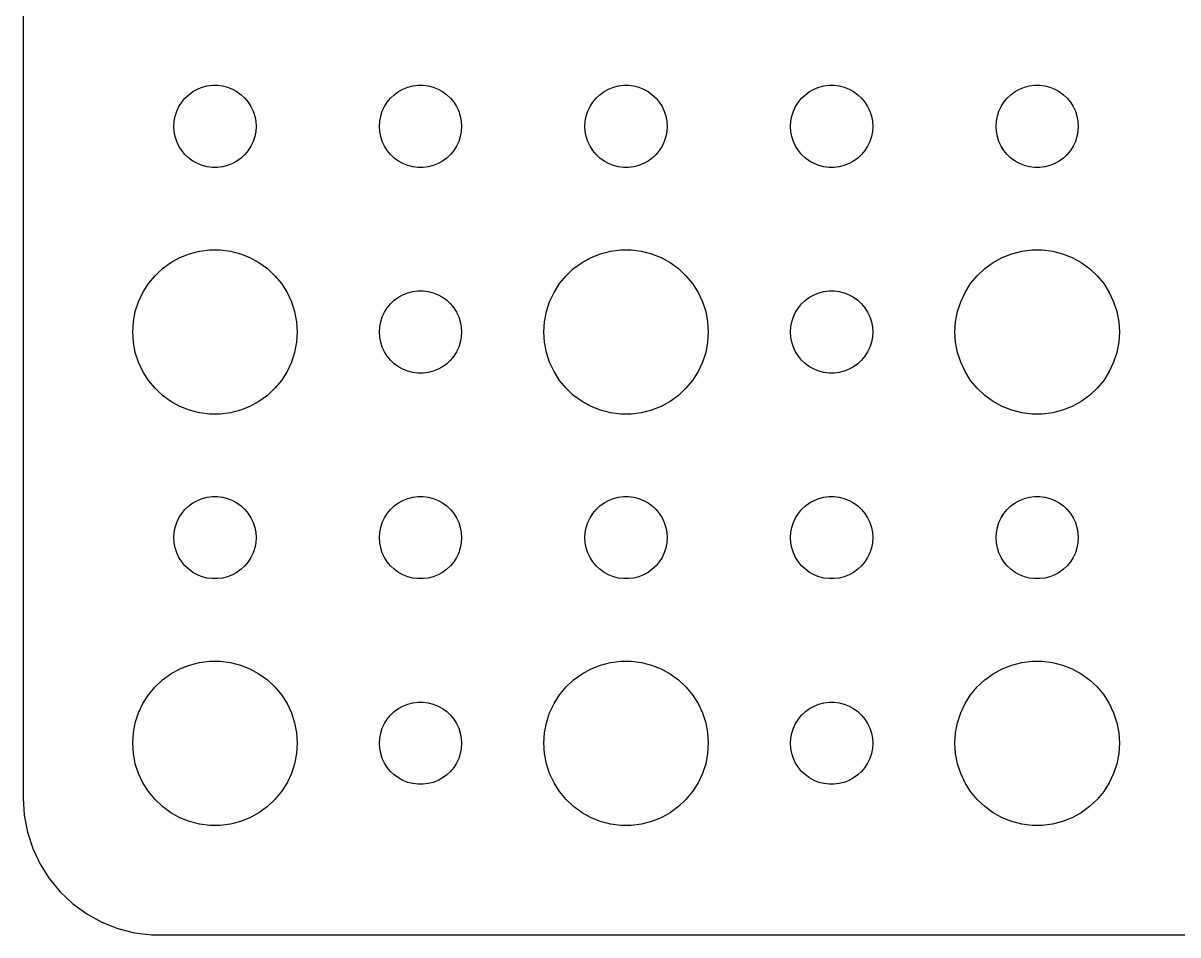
# Model space of a CAD drawing. Header units: metres. Extents: x -180 to 180, y -37 to 37.
# Drawn here: x -179.5 to -137.37, y -36.99 to -3.73 of the extents above; entities that cross this region are included whole.
import ezdxf

# ---------------------------------------------------------------- set-up
doc = ezdxf.new("R2010")
doc.units = ezdxf.units.M

msp = doc.modelspace()

# ---------------------------------------------------------------- linework, layer by layer
for p, q in [((-179.5, 32), (-179.5, -32)), ((-173.456, -6.34422), (-173.304, -6.23351)), ((-173.304, -6.23351), (-173.139, -6.14275)), ((-173.139, -6.14275), (-172.964, -6.07341)), ((-172.964, -6.07341), (-172.781, -6.02657)), ((-172.781, -6.02657), (-172.594, -6.00294)), ((-172.594, -6.00294), (-172.406, -6.00294)), ((-172.406, -6.00294), (-172.219, -6.02657)), ((-172.219, -6.02657), (-172.036, -6.07341)), ((-172.036, -6.07341), (-171.861, -6.14275)), ((-171.861, -6.14275), (-171.696, -6.23351)), ((-171.696, -6.23351), (-171.544, -6.34422)), ((-165.956, -6.34422), (-165.804, -6.23351)), ((-165.804, -6.23351), (-165.639, -6.14275)), ((-165.639, -6.14275), (-165.464, -6.07341)), ((-165.464, -6.07341), (-165.281, -6.02657)), ((-165.281, -6.02657), (-165.094, -6.00294)), ((-165.094, -6.00294), (-164.906, -6.00294)), ((-164.906, -6.00294), (-164.719, -6.02657)), ((-164.719, -6.02657), (-164.536, -6.07341)), ((-164.536, -6.07341), (-164.361, -6.14275)), ((-164.361, -6.14275), (-164.196, -6.23351)), ((-164.196, -6.23351), (-164.044, -6.34422)), ((-158.456, -6.34422), (-158.304, -6.23351)), ((-158.304, -6.23351), (-158.139, -6.14275)), ((-158.139, -6.14275), (-157.964, -6.07341)), ((-157.964, -6.07341), (-157.781, -6.02657)), ((-157.781, -6.02657), (-157.594, -6.00294)), ((-157.594, -6.00294), (-157.406, -6.00294)), ((-157.406, -6.00294), (-157.219, -6.02657)), ((-157.219, -6.02657), (-157.036, -6.07341)), ((-157.036, -6.07341), (-156.861, -6.14275)), ((-156.861, -6.14275), (-156.696, -6.23351)), ((-156.696, -6.23351), (-156.544, -6.34422)), ((-150.956, -6.34422), (-150.804, -6.23351)), ((-150.804, -6.23351), (-150.639, -6.14275)), ((-150.639, -6.14275), (-150.464, -6.07341)), ((-150.464, -6.07341), (-150.281, -6.02657)), ((-150.281, -6.02657), (-150.094, -6.00294)), ((-150.094, -6.00294), (-149.906, -6.00294)), ((-149.906, -6.00294), (-149.719, -6.02657)), ((-149.719, -6.02657), (-149.536, -6.07341)), ((-149.536, -6.07341), (-149.361, -6.14275)), ((-149.361, -6.14275), (-149.196, -6.23351)), ((-149.196, -6.23351), (-149.044, -6.34422)), ((-143.456, -6.34422), (-143.304, -6.23351)), ((-143.304, -6.23351), (-143.139, -6.14275)), ((-143.139, -6.14275), (-142.964, -6.07341)), ((-142.964, -6.07341), (-142.781, -6.02657)), ((-142.781, -6.02657), (-142.594, -6.00294)), ((-142.594, -6.00294), (-142.406, -6.00294)), ((-142.406, -6.00294), (-142.219, -6.02657)), ((-142.219, -6.02657), (-142.036, -6.07341)), ((-142.036, -6.07341), (-141.861, -6.14275)), ((-141.861, -6.14275), (-141.696, -6.23351)), ((-141.696, -6.23351), (-141.544, -6.34422)), ((-173.814, -6.77736), (-173.714, -6.61832)), ((-173.714, -6.61832), (-173.593, -6.47318)), ((-173.593, -6.47318), (-173.456, -6.34422)), ((-171.544, -6.34422), (-171.407, -6.47318)), ((-171.407, -6.47318), (-171.286, -6.61832)), ((-171.286, -6.61832), (-171.186, -6.77736)), ((-166.314, -6.77736), (-166.214, -6.61832)), ((-166.214, -6.61832), (-166.093, -6.47318)), ((-166.093, -6.47318), (-165.956, -6.34422)), ((-164.044, -6.34422), (-163.907, -6.47318)), ((-163.907, -6.47318), (-163.786, -6.61832)), ((-163.786, -6.61832), (-163.686, -6.77736)), ((-158.814, -6.77736), (-158.714, -6.61832)), ((-158.714, -6.61832), (-158.593, -6.47318)), ((-158.593, -6.47318), (-158.456, -6.34422)), ((-156.544, -6.34422), (-156.407, -6.47318)), ((-156.407, -6.47318), (-156.286, -6.61832)), ((-156.286, -6.61832), (-156.186, -6.77736)), ((-151.314, -6.77736), (-151.214, -6.61832)), ((-151.214, -6.61832), (-151.093, -6.47318)), ((-151.093, -6.47318), (-150.956, -6.34422)), ((-149.044, -6.34422), (-148.907, -6.47318)), ((-148.907, -6.47318), (-148.786, -6.61832)), ((-148.786, -6.61832), (-148.686, -6.77736)), ((-143.814, -6.77736), (-143.714, -6.61832)), ((-143.714, -6.61832), (-143.593, -6.47318)), ((-143.593, -6.47318), (-143.456, -6.34422)), ((-141.544, -6.34422), (-141.407, -6.47318)), ((-141.407, -6.47318), (-141.286, -6.61832)), ((-141.286, -6.61832), (-141.186, -6.77736)), ((-173.988, -7.312), (-173.953, -7.12695)), ((-173.953, -7.12695), (-173.895, -6.9478)), ((-173.895, -6.9478), (-173.814, -6.77736)), ((-171.186, -6.77736), (-171.105, -6.9478)), ((-171.105, -6.9478), (-171.047, -7.12695)), ((-171.047, -7.12695), (-171.012, -7.312)), ((-166.488, -7.312), (-166.453, -7.12695)), ((-166.453, -7.12695), (-166.395, -6.9478)), ((-166.395, -6.9478), (-166.314, -6.77736)), ((-163.686, -6.77736), (-163.605, -6.9478)), ((-163.605, -6.9478), (-163.547, -7.12695)), ((-163.547, -7.12695), (-163.512, -7.312)), ((-158.988, -7.312), (-158.953, -7.12695)), ((-158.953, -7.12695), (-158.895, -6.9478)), ((-158.895, -6.9478), (-158.814, -6.77736)), ((-156.186, -6.77736), (-156.105, -6.9478)), ((-156.105, -6.9478), (-156.047, -7.12695)), ((-156.047, -7.12695), (-156.012, -7.312)), ((-151.488, -7.312), (-151.453, -7.12695)), ((-151.453, -7.12695), (-151.395, -6.9478)), ((-151.395, -6.9478), (-151.314, -6.77736)), ((-148.686, -6.77736), (-148.605, -6.9478)), ((-148.605, -6.9478), (-148.547, -7.12695)), ((-148.547, -7.12695), (-148.512, -7.312)), ((-143.988, -7.312), (-143.953, -7.12695)), ((-143.953, -7.12695), (-143.895, -6.9478)), ((-143.895, -6.9478), (-143.814, -6.77736)), ((-141.186, -6.77736), (-141.105, -6.9478)), ((-141.105, -6.9478), (-141.047, -7.12695)), ((-141.047, -7.12695), (-141.012, -7.312)), ((-174, -7.5), (-173.988, -7.312)), ((-173.988, -7.68799), (-174, -7.5)), ((-171.012, -7.312), (-171, -7.5)), ((-171, -7.5), (-171.012, -7.68799)), ((-166.5, -7.5), (-166.488, -7.312)), ((-166.488, -7.68799), (-166.5, -7.5)), ((-163.512, -7.312), (-163.5, -7.5)), ((-163.5, -7.5), (-163.512, -7.68799)), ((-159, -7.5), (-158.988, -7.312)), ((-158.988, -7.68799), (-159, -7.5)), ((-156.012, -7.312), (-156, -7.5)), ((-156, -7.5), (-156.012, -7.68799)), ((-151.5, -7.5), (-151.488, -7.312)), ((-151.488, -7.68799), (-151.5, -7.5)), ((-148.512, -7.312), (-148.5, -7.5)), ((-148.5, -7.5), (-148.512, -7.68799)), ((-144, -7.5), (-143.988, -7.312)), ((-143.988, -7.68799), (-144, -7.5)), ((-141.012, -7.312), (-141, -7.5)), ((-141, -7.5), (-141.012, -7.68799)), ((-173.953, -7.87303), (-173.988, -7.68799)), ((-173.895, -8.05219), (-173.953, -7.87303)), ((-171.047, -7.87303), (-171.105, -8.05219)), ((-171.012, -7.68799), (-171.047, -7.87303)), ((-166.453, -7.87303), (-166.488, -7.68799)), ((-166.395, -8.05219), (-166.453, -7.87303)), ((-163.547, -7.87303), (-163.605, -8.05219)), ((-163.512, -7.68799), (-163.547, -7.87303)), ((-158.953, -7.87303), (-158.988, -7.68799)), ((-158.895, -8.05219), (-158.953, -7.87303)), ((-156.047, -7.87303), (-156.105, -8.05219)), ((-156.012, -7.68799), (-156.047, -7.87303)), ((-151.453, -7.87303), (-151.488, -7.68799)), ((-151.395, -8.05219), (-151.453, -7.87303)), ((-148.547, -7.87303), (-148.605, -8.05219)), ((-148.512, -7.68799), (-148.547, -7.87303)), ((-143.953, -7.87303), (-143.988, -7.68799)), ((-143.895, -8.05219), (-143.953, -7.87303)), ((-141.047, -7.87303), (-141.105, -8.05219)), ((-141.012, -7.68799), (-141.047, -7.87303)), ((-173.814, -8.22263), (-173.895, -8.05219)), ((-173.714, -8.38167), (-173.814, -8.22263)), ((-173.593, -8.52681), (-173.714, -8.38167)), ((-171.286, -8.38167), (-171.407, -8.52681)), ((-171.186, -8.22263), (-171.286, -8.38167)), ((-171.105, -8.05219), (-171.186, -8.22263)), ((-166.314, -8.22263), (-166.395, -8.05219)), ((-166.214, -8.38167), (-166.314, -8.22263)), ((-166.093, -8.52681), (-166.214, -8.38167)), ((-163.786, -8.38167), (-163.907, -8.52681)), ((-163.686, -8.22263), (-163.786, -8.38167)), ((-163.605, -8.05219), (-163.686, -8.22263)), ((-158.814, -8.22263), (-158.895, -8.05219)), ((-158.714, -8.38167), (-158.814, -8.22263)), ((-158.593, -8.52681), (-158.714, -8.38167)), ((-156.286, -8.38167), (-156.407, -8.52681)), ((-156.186, -8.22263), (-156.286, -8.38167)), ((-156.105, -8.05219), (-156.186, -8.22263)), ((-151.314, -8.22263), (-151.395, -8.05219)), ((-151.214, -8.38167), (-151.314, -8.22263)), ((-151.093, -8.52681), (-151.214, -8.38167)), ((-148.786, -8.38167), (-148.907, -8.52681)), ((-148.686, -8.22263), (-148.786, -8.38167)), ((-148.605, -8.05219), (-148.686, -8.22263)), ((-143.814, -8.22263), (-143.895, -8.05219)), ((-143.714, -8.38167), (-143.814, -8.22263)), ((-143.593, -8.52681), (-143.714, -8.38167)), ((-141.286, -8.38167), (-141.407, -8.52681)), ((-141.186, -8.22263), (-141.286, -8.38167)), ((-141.105, -8.05219), (-141.186, -8.22263)), ((-173.456, -8.65576), (-173.593, -8.52681)), ((-173.304, -8.76648), (-173.456, -8.65576)), ((-173.139, -8.85724), (-173.304, -8.76648)), ((-171.696, -8.76648), (-171.861, -8.85724)), ((-171.544, -8.65576), (-171.696, -8.76648)), ((-171.407, -8.52681), (-171.544, -8.65576)), ((-165.956, -8.65576), (-166.093, -8.52681)), ((-165.804, -8.76648), (-165.956, -8.65576)), ((-165.639, -8.85724), (-165.804, -8.76648)), ((-164.196, -8.76648), (-164.361, -8.85724)), ((-164.044, -8.65576), (-164.196, -8.76648)), ((-163.907, -8.52681), (-164.044, -8.65576)), ((-158.456, -8.65576), (-158.593, -8.52681)), ((-158.304, -8.76648), (-158.456, -8.65576)), ((-158.139, -8.85724), (-158.304, -8.76648)), ((-156.696, -8.76648), (-156.861, -8.85724)), ((-156.544, -8.65576), (-156.696, -8.76648)), ((-156.407, -8.52681), (-156.544, -8.65576)), ((-150.956, -8.65576), (-151.093, -8.52681)), ((-150.804, -8.76648), (-150.956, -8.65576)), ((-150.639, -8.85724), (-150.804, -8.76648)), ((-149.196, -8.76648), (-149.361, -8.85724)), ((-149.044, -8.65576), (-149.196, -8.76648)), ((-148.907, -8.52681), (-149.044, -8.65576)), ((-143.456, -8.65576), (-143.593, -8.52681)), ((-143.304, -8.76648), (-143.456, -8.65576)), ((-143.139, -8.85724), (-143.304, -8.76648)), ((-141.696, -8.76648), (-141.861, -8.85724)), ((-141.544, -8.65576), (-141.696, -8.76648)), ((-141.407, -8.52681), (-141.544, -8.65576)), ((-172.964, -8.92657), (-173.139, -8.85724)), ((-172.781, -8.97342), (-172.964, -8.92657)), ((-172.594, -8.99704), (-172.781, -8.97342)), ((-172.406, -8.99704), (-172.594, -8.99704)), ((-172.219, -8.97342), (-172.406, -8.99704)), ((-172.036, -8.92657), (-172.219, -8.97342)), ((-171.861, -8.85724), (-172.036, -8.92657)), ((-165.464, -8.92657), (-165.639, -8.85724)), ((-165.281, -8.97342), (-165.464, -8.92657)), ((-165.094, -8.99704), (-165.281, -8.97342)), ((-164.906, -8.99704), (-165.094, -8.99704)), ((-164.719, -8.97342), (-164.906, -8.99704)), ((-164.536, -8.92657), (-164.719, -8.97342)), ((-164.361, -8.85724), (-164.536, -8.92657)), ((-157.964, -8.92657), (-158.139, -8.85724)), ((-157.781, -8.97342), (-157.964, -8.92657)), ((-157.594, -8.99704), (-157.781, -8.97342)), ((-157.406, -8.99704), (-157.594, -8.99704)), ((-157.219, -8.97342), (-157.406, -8.99704)), ((-157.036, -8.92657), (-157.219, -8.97342)), ((-156.861, -8.85724), (-157.036, -8.92657)), ((-150.464, -8.92657), (-150.639, -8.85724)), ((-150.281, -8.97342), (-150.464, -8.92657)), ((-150.094, -8.99704), (-150.281, -8.97342)), ((-149.906, -8.99704), (-150.094, -8.99704)), ((-149.719, -8.97342), (-149.906, -8.99704)), ((-149.536, -8.92657), (-149.719, -8.97342)), ((-149.361, -8.85724), (-149.536, -8.92657)), ((-142.964, -8.92657), (-143.139, -8.85724)), ((-142.781, -8.97342), (-142.964, -8.92657)), ((-142.594, -8.99704), (-142.781, -8.97342)), ((-142.406, -8.99704), (-142.594, -8.99704)), ((-142.219, -8.97342), (-142.406, -8.99704)), ((-142.036, -8.92657), (-142.219, -8.97342)), ((-141.861, -8.85724), (-142.036, -8.92657)), ((-173.777, -12.2855), (-173.427, -12.1468)), ((-173.427, -12.1468), (-173.062, -12.0531)), ((-173.062, -12.0531), (-172.688, -12.0059)), ((-172.688, -12.0059), (-172.312, -12.0059)), ((-172.312, -12.0059), (-171.938, -12.0531)), ((-171.938, -12.0531), (-171.573, -12.1468)), ((-171.573, -12.1468), (-171.223, -12.2855)), ((-158.777, -12.2855), (-158.427, -12.1468)), ((-158.427, -12.1468), (-158.062, -12.0531)), ((-158.062, -12.0531), (-157.688, -12.0059)), ((-157.688, -12.0059), (-157.312, -12.0059)), ((-157.312, -12.0059), (-156.938, -12.0531)), ((-156.938, -12.0531), (-156.573, -12.1468)), ((-156.573, -12.1468), (-156.223, -12.2855)), ((-143.777, -12.2855), (-143.427, -12.1468)), ((-143.427, -12.1468), (-143.062, -12.0531)), ((-143.062, -12.0531), (-142.688, -12.0059)), ((-142.688, -12.0059), (-142.312, -12.0059)), ((-142.312, -12.0059), (-141.938, -12.0531)), ((-141.938, -12.0531), (-141.573, -12.1468)), ((-141.573, -12.1468), (-141.223, -12.2855)), ((-174.412, -12.6884), (-174.107, -12.467)), ((-174.107, -12.467), (-173.777, -12.2855)), ((-171.223, -12.2855), (-170.893, -12.467)), ((-170.893, -12.467), (-170.588, -12.6884)), ((-159.412, -12.6884), (-159.107, -12.467)), ((-159.107, -12.467), (-158.777, -12.2855)), ((-156.223, -12.2855), (-155.893, -12.467)), ((-155.893, -12.467), (-155.588, -12.6884)), ((-144.412, -12.6884), (-144.107, -12.467)), ((-144.107, -12.467), (-143.777, -12.2855)), ((-141.223, -12.2855), (-140.893, -12.467)), ((-140.893, -12.467), (-140.588, -12.6884)), ((-174.927, -13.2366), (-174.687, -12.9464)), ((-174.687, -12.9464), (-174.412, -12.6884)), ((-170.588, -12.6884), (-170.313, -12.9464)), ((-170.313, -12.9464), (-170.073, -13.2366)), ((-159.927, -13.2366), (-159.687, -12.9464)), ((-159.687, -12.9464), (-159.412, -12.6884)), ((-155.588, -12.6884), (-155.313, -12.9464)), ((-155.313, -12.9464), (-155.073, -13.2366)), ((-144.927, -13.2366), (-144.687, -12.9464)), ((-144.687, -12.9464), (-144.412, -12.6884)), ((-140.588, -12.6884), (-140.313, -12.9464)), ((-140.313, -12.9464), (-140.073, -13.2366)), ((-175.129, -13.5547), (-174.927, -13.2366)), ((-170.073, -13.2366), (-169.871, -13.5547)), ((-160.129, -13.5547), (-159.927, -13.2366)), ((-155.073, -13.2366), (-154.871, -13.5547)), ((-145.129, -13.5547), (-144.927, -13.2366)), ((-140.073, -13.2366), (-139.871, -13.5547)), ((-175.406, -14.2539), (-175.289, -13.8956)), ((-175.289, -13.8956), (-175.129, -13.5547)), ((-169.871, -13.5547), (-169.711, -13.8956)), ((-169.711, -13.8956), (-169.594, -14.2539)), ((-166.093, -13.9732), (-165.956, -13.8442)), ((-165.956, -13.8442), (-165.804, -13.7335)), ((-165.804, -13.7335), (-165.639, -13.6427)), ((-165.639, -13.6427), (-165.464, -13.5734)), ((-165.464, -13.5734), (-165.281, -13.5266)), ((-165.281, -13.5266), (-165.094, -13.5029)), ((-165.094, -13.5029), (-164.906, -13.5029)), ((-164.906, -13.5029), (-164.719, -13.5266)), ((-164.719, -13.5266), (-164.536, -13.5734)), ((-164.536, -13.5734), (-164.361, -13.6427)), ((-164.361, -13.6427), (-164.196, -13.7335)), ((-164.196, -13.7335), (-164.044, -13.8442)), ((-164.044, -13.8442), (-163.907, -13.9732)), ((-160.406, -14.2539), (-160.289, -13.8956)), ((-160.289, -13.8956), (-160.129, -13.5547)), ((-154.871, -13.5547), (-154.711, -13.8956)), ((-154.711, -13.8956), (-154.594, -14.2539)), ((-151.093, -13.9732), (-150.956, -13.8442)), ((-150.956, -13.8442), (-150.804, -13.7335)), ((-150.804, -13.7335), (-150.639, -13.6427)), ((-150.639, -13.6427), (-150.464, -13.5734)), ((-150.464, -13.5734), (-150.281, -13.5266)), ((-150.281, -13.5266), (-150.094, -13.5029)), ((-150.094, -13.5029), (-149.906, -13.5029)), ((-149.906, -13.5029), (-149.719, -13.5266)), ((-149.719, -13.5266), (-149.536, -13.5734)), ((-149.536, -13.5734), (-149.361, -13.6427)), ((-149.361, -13.6427), (-149.196, -13.7335)), ((-149.196, -13.7335), (-149.044, -13.8442)), ((-149.044, -13.8442), (-148.907, -13.9732)), ((-145.406, -14.2539), (-145.289, -13.8956)), ((-145.289, -13.8956), (-145.129, -13.5547)), ((-139.871, -13.5547), (-139.711, -13.8956)), ((-139.711, -13.8956), (-139.594, -14.2539)), ((-175.476, -14.624), (-175.406, -14.2539)), ((-169.594, -14.2539), (-169.524, -14.624)), ((-166.395, -14.4478), (-166.314, -14.2774)), ((-166.314, -14.2774), (-166.214, -14.1183)), ((-166.214, -14.1183), (-166.093, -13.9732)), ((-163.907, -13.9732), (-163.786, -14.1183)), ((-163.786, -14.1183), (-163.686, -14.2774)), ((-163.686, -14.2774), (-163.605, -14.4478)), ((-160.476, -14.624), (-160.406, -14.2539)), ((-154.594, -14.2539), (-154.524, -14.624)), ((-151.395, -14.4478), (-151.314, -14.2774)), ((-151.314, -14.2774), (-151.214, -14.1183)), ((-151.214, -14.1183), (-151.093, -13.9732)), ((-148.907, -13.9732), (-148.786, -14.1183)), ((-148.786, -14.1183), (-148.686, -14.2774)), ((-148.686, -14.2774), (-148.605, -14.4478)), ((-145.476, -14.624), (-145.406, -14.2539)), ((-139.594, -14.2539), (-139.524, -14.624)), ((-175.5, -15), (-175.476, -14.624)), ((-169.524, -14.624), (-169.5, -15)), ((-166.488, -14.812), (-166.453, -14.627)), ((-166.453, -14.627), (-166.395, -14.4478)), ((-163.605, -14.4478), (-163.547, -14.627)), ((-163.547, -14.627), (-163.512, -14.812)), ((-160.5, -15), (-160.476, -14.624)), ((-154.524, -14.624), (-154.5, -15)), ((-151.488, -14.812), (-151.453, -14.627)), ((-151.453, -14.627), (-151.395, -14.4478)), ((-148.605, -14.4478), (-148.547, -14.627)), ((-148.547, -14.627), (-148.512, -14.812)), ((-145.5, -15), (-145.476, -14.624)), ((-139.524, -14.624), (-139.5, -15)), ((-175.476, -15.376), (-175.5, -15)), ((-169.5, -15), (-169.524, -15.376)), ((-166.5, -15), (-166.488, -14.812)), ((-166.488, -15.188), (-166.5, -15)), ((-163.512, -14.812), (-163.5, -15)), ((-163.5, -15), (-163.512, -15.188)), ((-160.476, -15.376), (-160.5, -15)), ((-154.5, -15), (-154.524, -15.376)), ((-151.5, -15), (-151.488, -14.812)), ((-151.488, -15.188), (-151.5, -15)), ((-148.512, -14.812), (-148.5, -15)), ((-148.5, -15), (-148.512, -15.188)), ((-145.476, -15.376), (-145.5, -15)), ((-139.5, -15), (-139.524, -15.376)), ((-175.406, -15.7461), (-175.476, -15.376)), ((-169.524, -15.376), (-169.594, -15.7461)), ((-166.453, -15.373), (-166.488, -15.188)), ((-166.395, -15.5522), (-166.453, -15.373)), ((-166.314, -15.7226), (-166.395, -15.5522)), ((-163.605, -15.5522), (-163.686, -15.7226)), ((-163.547, -15.373), (-163.605, -15.5522)), ((-163.512, -15.188), (-163.547, -15.373)), ((-160.406, -15.7461), (-160.476, -15.376)), ((-154.524, -15.376), (-154.594, -15.7461)), ((-151.453, -15.373), (-151.488, -15.188)), ((-151.395, -15.5522), (-151.453, -15.373)), ((-151.314, -15.7226), (-151.395, -15.5522)), ((-148.605, -15.5522), (-148.686, -15.7226)), ((-148.547, -15.373), (-148.605, -15.5522)), ((-148.512, -15.188), (-148.547, -15.373)), ((-145.406, -15.7461), (-145.476, -15.376)), ((-139.524, -15.376), (-139.594, -15.7461)), ((-175.289, -16.1044), (-175.406, -15.7461)), ((-169.594, -15.7461), (-169.711, -16.1044)), ((-166.214, -15.8817), (-166.314, -15.7226)), ((-166.093, -16.0268), (-166.214, -15.8817)), ((-163.786, -15.8817), (-163.907, -16.0268)), ((-163.686, -15.7226), (-163.786, -15.8817)), ((-160.289, -16.1044), (-160.406, -15.7461)), ((-154.594, -15.7461), (-154.711, -16.1044)), ((-151.214, -15.8817), (-151.314, -15.7226)), ((-151.093, -16.0268), (-151.214, -15.8817)), ((-148.786, -15.8817), (-148.907, -16.0268)), ((-148.686, -15.7226), (-148.786, -15.8817)), ((-145.289, -16.1044), (-145.406, -15.7461)), ((-139.594, -15.7461), (-139.711, -16.1044)), ((-175.129, -16.4453), (-175.289, -16.1044)), ((-169.711, -16.1044), (-169.871, -16.4453)), ((-165.956, -16.1558), (-166.093, -16.0268)), ((-165.804, -16.2665), (-165.956, -16.1558)), ((-165.639, -16.3572), (-165.804, -16.2665)), ((-165.464, -16.4266), (-165.639, -16.3572)), ((-165.281, -16.4734), (-165.464, -16.4266)), ((-164.536, -16.4266), (-164.719, -16.4734)), ((-164.361, -16.3572), (-164.536, -16.4266)), ((-164.196, -16.2665), (-164.361, -16.3572)), ((-164.044, -16.1558), (-164.196, -16.2665)), ((-163.907, -16.0268), (-164.044, -16.1558)), ((-160.129, -16.4453), (-160.289, -16.1044)), ((-154.711, -16.1044), (-154.871, -16.4453)), ((-150.956, -16.1558), (-151.093, -16.0268)), ((-150.804, -16.2665), (-150.956, -16.1558)), ((-150.639, -16.3572), (-150.804, -16.2665)), ((-150.464, -16.4266), (-150.639, -16.3572)), ((-150.281, -16.4734), (-150.464, -16.4266)), ((-149.536, -16.4266), (-149.719, -16.4734)), ((-149.361, -16.3572), (-149.536, -16.4266)), ((-149.196, -16.2665), (-149.361, -16.3572)), ((-149.044, -16.1558), (-149.196, -16.2665)), ((-148.907, -16.0268), (-149.044, -16.1558)), ((-145.129, -16.4453), (-145.289, -16.1044)), ((-139.711, -16.1044), (-139.871, -16.4453)), ((-174.927, -16.7634), (-175.129, -16.4453)), ((-174.687, -17.0536), (-174.927, -16.7634)), ((-170.073, -16.7634), (-170.313, -17.0536)), ((-169.871, -16.4453), (-170.073, -16.7634)), ((-165.094, -16.497), (-165.281, -16.4734)), ((-164.906, -16.497), (-165.094, -16.497)), ((-164.719, -16.4734), (-164.906, -16.497)), ((-159.927, -16.7634), (-160.129, -16.4453)), ((-159.687, -17.0536), (-159.927, -16.7634)), ((-155.073, -16.7634), (-155.313, -17.0536)), ((-154.871, -16.4453), (-155.073, -16.7634)), ((-150.094, -16.497), (-150.281, -16.4734)), ((-149.906, -16.497), (-150.094, -16.497)), ((-149.719, -16.4734), (-149.906, -16.497)), ((-144.927, -16.7634), (-145.129, -16.4453)), ((-144.687, -17.0536), (-144.927, -16.7634)), ((-140.073, -16.7634), (-140.313, -17.0536)), ((-139.871, -16.4453), (-140.073, -16.7634)), ((-174.412, -17.3115), (-174.687, -17.0536)), ((-170.313, -17.0536), (-170.588, -17.3115)), ((-159.412, -17.3115), (-159.687, -17.0536)), ((-155.313, -17.0536), (-155.588, -17.3115)), ((-144.412, -17.3115), (-144.687, -17.0536)), ((-140.313, -17.0536), (-140.588, -17.3115)), ((-174.107, -17.533), (-174.412, -17.3115)), ((-173.777, -17.7145), (-174.107, -17.533)), ((-170.893, -17.533), (-171.223, -17.7145)), ((-170.588, -17.3115), (-170.893, -17.533)), ((-159.107, -17.533), (-159.412, -17.3115)), ((-158.777, -17.7145), (-159.107, -17.533)), ((-155.893, -17.533), (-156.223, -17.7145)), ((-155.588, -17.3115), (-155.893, -17.533)), ((-144.107, -17.533), (-144.412, -17.3115)), ((-143.777, -17.7145), (-144.107, -17.533)), ((-140.893, -17.533), (-141.223, -17.7145)), ((-140.588, -17.3115), (-140.893, -17.533)), ((-173.427, -17.8532), (-173.777, -17.7145)), ((-173.062, -17.9469), (-173.427, -17.8532)), ((-172.688, -17.9941), (-173.062, -17.9469)), ((-172.312, -17.9941), (-172.688, -17.9941)), ((-171.938, -17.9469), (-172.312, -17.9941)), ((-171.573, -17.8532), (-171.938, -17.9469)), ((-171.223, -17.7145), (-171.573, -17.8532)), ((-158.427, -17.8532), (-158.777, -17.7145)), ((-158.062, -17.9469), (-158.427, -17.8532)), ((-157.688, -17.9941), (-158.062, -17.9469)), ((-157.312, -17.9941), (-157.688, -17.9941)), ((-156.938, -17.9469), (-157.312, -17.9941)), ((-156.573, -17.8532), (-156.938, -17.9469)), ((-156.223, -17.7145), (-156.573, -17.8532)), ((-143.427, -17.8532), (-143.777, -17.7145)), ((-143.062, -17.9469), (-143.427, -17.8532)), ((-142.688, -17.9941), (-143.062, -17.9469)), ((-142.312, -17.9941), (-142.688, -17.9941)), ((-141.938, -17.9469), (-142.312, -17.9941)), ((-141.573, -17.8532), (-141.938, -17.9469)), ((-141.223, -17.7145), (-141.573, -17.8532)), ((-172.964, -21.0734), (-172.781, -21.0266)), ((-172.781, -21.0266), (-172.594, -21.003)), ((-172.594, -21.003), (-172.406, -21.003)), ((-172.406, -21.003), (-172.219, -21.0266)), ((-172.219, -21.0266), (-172.036, -21.0734)), ((-165.464, -21.0734), (-165.281, -21.0266)), ((-165.281, -21.0266), (-165.094, -21.003)), ((-165.094, -21.003), (-164.906, -21.003)), ((-164.906, -21.003), (-164.719, -21.0266)), ((-164.719, -21.0266), (-164.536, -21.0734)), ((-157.964, -21.0734), (-157.781, -21.0266)), ((-157.781, -21.0266), (-157.594, -21.003)), ((-157.594, -21.003), (-157.406, -21.003)), ((-157.406, -21.003), (-157.219, -21.0266)), ((-157.219, -21.0266), (-157.036, -21.0734)), ((-150.464, -21.0734), (-150.281, -21.0266)), ((-150.281, -21.0266), (-150.094, -21.003)), ((-150.094, -21.003), (-149.906, -21.003)), ((-149.906, -21.003), (-149.719, -21.0266)), ((-149.719, -21.0266), (-149.536, -21.0734)), ((-142.964, -21.0734), (-142.781, -21.0266)), ((-142.781, -21.0266), (-142.594, -21.003)), ((-142.594, -21.003), (-142.406, -21.003)), ((-142.406, -21.003), (-142.219, -21.0266)), ((-142.219, -21.0266), (-142.036, -21.0734)), ((-173.714, -21.6183), (-173.593, -21.4732)), ((-173.593, -21.4732), (-173.456, -21.3442)), ((-173.456, -21.3442), (-173.304, -21.2335)), ((-173.304, -21.2335), (-173.139, -21.1427)), ((-173.139, -21.1427), (-172.964, -21.0734)), ((-172.036, -21.0734), (-171.861, -21.1427)), ((-171.861, -21.1427), (-171.696, -21.2335)), ((-171.696, -21.2335), (-171.544, -21.3442)), ((-171.544, -21.3442), (-171.407, -21.4732)), ((-171.407, -21.4732), (-171.286, -21.6183)), ((-166.214, -21.6183), (-166.093, -21.4732)), ((-166.093, -21.4732), (-165.956, -21.3442)), ((-165.956, -21.3442), (-165.804, -21.2335)), ((-165.804, -21.2335), (-165.639, -21.1427)), ((-165.639, -21.1427), (-165.464, -21.0734)), ((-164.536, -21.0734), (-164.361, -21.1427)), ((-164.361, -21.1427), (-164.196, -21.2335)), ((-164.196, -21.2335), (-164.044, -21.3442)), ((-164.044, -21.3442), (-163.907, -21.4732)), ((-163.907, -21.4732), (-163.786, -21.6183)), ((-158.714, -21.6183), (-158.593, -21.4732)), ((-158.593, -21.4732), (-158.456, -21.3442)), ((-158.456, -21.3442), (-158.304, -21.2335)), ((-158.304, -21.2335), (-158.139, -21.1427)), ((-158.139, -21.1427), (-157.964, -21.0734)), ((-157.036, -21.0734), (-156.861, -21.1427)), ((-156.861, -21.1427), (-156.696, -21.2335)), ((-156.696, -21.2335), (-156.544, -21.3442)), ((-156.544, -21.3442), (-156.407, -21.4732)), ((-156.407, -21.4732), (-156.286, -21.6183)), ((-151.214, -21.6183), (-151.093, -21.4732)), ((-151.093, -21.4732), (-150.956, -21.3442)), ((-150.956, -21.3442), (-150.804, -21.2335)), ((-150.804, -21.2335), (-150.639, -21.1427)), ((-150.639, -21.1427), (-150.464, -21.0734)), ((-149.536, -21.0734), (-149.361, -21.1427)), ((-149.361, -21.1427), (-149.196, -21.2335)), ((-149.196, -21.2335), (-149.044, -21.3442)), ((-149.044, -21.3442), (-148.907, -21.4732)), ((-148.907, -21.4732), (-148.786, -21.6183)), ((-143.714, -21.6183), (-143.593, -21.4732)), ((-143.593, -21.4732), (-143.456, -21.3442)), ((-143.456, -21.3442), (-143.304, -21.2335)), ((-143.304, -21.2335), (-143.139, -21.1427)), ((-143.139, -21.1427), (-142.964, -21.0734)), ((-142.036, -21.0734), (-141.861, -21.1427)), ((-141.861, -21.1427), (-141.696, -21.2335)), ((-141.696, -21.2335), (-141.544, -21.3442)), ((-141.544, -21.3442), (-141.407, -21.4732)), ((-141.407, -21.4732), (-141.286, -21.6183)), ((-173.895, -21.9478), (-173.814, -21.7774)), ((-173.814, -21.7774), (-173.714, -21.6183)), ((-171.286, -21.6183), (-171.186, -21.7774)), ((-171.186, -21.7774), (-171.105, -21.9478)), ((-166.395, -21.9478), (-166.314, -21.7774)), ((-166.314, -21.7774), (-166.214, -21.6183)), ((-163.786, -21.6183), (-163.686, -21.7774)), ((-163.686, -21.7774), (-163.605, -21.9478)), ((-158.895, -21.9478), (-158.814, -21.7774)), ((-158.814, -21.7774), (-158.714, -21.6183)), ((-156.286, -21.6183), (-156.186, -21.7774)), ((-156.186, -21.7774), (-156.105, -21.9478)), ((-151.395, -21.9478), (-151.314, -21.7774)), ((-151.314, -21.7774), (-151.214, -21.6183)), ((-148.786, -21.6183), (-148.686, -21.7774)), ((-148.686, -21.7774), (-148.605, -21.9478)), ((-143.895, -21.9478), (-143.814, -21.7774)), ((-143.814, -21.7774), (-143.714, -21.6183)), ((-141.286, -21.6183), (-141.186, -21.7774)), ((-141.186, -21.7774), (-141.105, -21.9478)), ((-174, -22.5), (-173.988, -22.312)), ((-173.988, -22.312), (-173.953, -22.127)), ((-173.953, -22.127), (-173.895, -21.9478)), ((-171.105, -21.9478), (-171.047, -22.127)), ((-171.047, -22.127), (-171.012, -22.312)), ((-171.012, -22.312), (-171, -22.5)), ((-166.5, -22.5), (-166.488, -22.312)), ((-166.488, -22.312), (-166.453, -22.127)), ((-166.453, -22.127), (-166.395, -21.9478)), ((-163.605, -21.9478), (-163.547, -22.127)), ((-163.547, -22.127), (-163.512, -22.312)), ((-163.512, -22.312), (-163.5, -22.5)), ((-159, -22.5), (-158.988, -22.312)), ((-158.988, -22.312), (-158.953, -22.127)), ((-158.953, -22.127), (-158.895, -21.9478)), ((-156.105, -21.9478), (-156.047, -22.127)), ((-156.047, -22.127), (-156.012, -22.312)), ((-156.012, -22.312), (-156, -22.5)), ((-151.5, -22.5), (-151.488, -22.312)), ((-151.488, -22.312), (-151.453, -22.127)), ((-151.453, -22.127), (-151.395, -21.9478)), ((-148.605, -21.9478), (-148.547, -22.127)), ((-148.547, -22.127), (-148.512, -22.312)), ((-148.512, -22.312), (-148.5, -22.5)), ((-144, -22.5), (-143.988, -22.312)), ((-143.988, -22.312), (-143.953, -22.127)), ((-143.953, -22.127), (-143.895, -21.9478)), ((-141.105, -21.9478), (-141.047, -22.127)), ((-141.047, -22.127), (-141.012, -22.312)), ((-141.012, -22.312), (-141, -22.5)), ((-173.988, -22.688), (-174, -22.5)), ((-173.953, -22.873), (-173.988, -22.688)), ((-171.012, -22.688), (-171.047, -22.873)), ((-171, -22.5), (-171.012, -22.688)), ((-166.488, -22.688), (-166.5, -22.5)), ((-166.453, -22.873), (-166.488, -22.688)), ((-163.512, -22.688), (-163.547, -22.873)), ((-163.5, -22.5), (-163.512, -22.688)), ((-158.988, -22.688), (-159, -22.5)), ((-158.953, -22.873), (-158.988, -22.688)), ((-156.012, -22.688), (-156.047, -22.873)), ((-156, -22.5), (-156.012, -22.688)), ((-151.488, -22.688), (-151.5, -22.5)), ((-151.453, -22.873), (-151.488, -22.688)), ((-148.512, -22.688), (-148.547, -22.873)), ((-148.5, -22.5), (-148.512, -22.688)), ((-143.988, -22.688), (-144, -22.5)), ((-143.953, -22.873), (-143.988, -22.688)), ((-141.012, -22.688), (-141.047, -22.873)), ((-141, -22.5), (-141.012, -22.688)), ((-173.895, -23.0522), (-173.953, -22.873)), ((-173.814, -23.2226), (-173.895, -23.0522)), ((-171.105, -23.0522), (-171.186, -23.2226)), ((-171.047, -22.873), (-171.105, -23.0522)), ((-166.395, -23.0522), (-166.453, -22.873)), ((-166.314, -23.2226), (-166.395, -23.0522)), ((-163.605, -23.0522), (-163.686, -23.2226)), ((-163.547, -22.873), (-163.605, -23.0522)), ((-158.895, -23.0522), (-158.953, -22.873)), ((-158.814, -23.2226), (-158.895, -23.0522)), ((-156.105, -23.0522), (-156.186, -23.2226)), ((-156.047, -22.873), (-156.105, -23.0522)), ((-151.395, -23.0522), (-151.453, -22.873)), ((-151.314, -23.2226), (-151.395, -23.0522)), ((-148.605, -23.0522), (-148.686, -23.2226)), ((-148.547, -22.873), (-148.605, -23.0522)), ((-143.895, -23.0522), (-143.953, -22.873)), ((-143.814, -23.2226), (-143.895, -23.0522)), ((-141.105, -23.0522), (-141.186, -23.2226)), ((-141.047, -22.873), (-141.105, -23.0522)), ((-173.714, -23.3817), (-173.814, -23.2226)), ((-173.593, -23.5268), (-173.714, -23.3817)), ((-173.456, -23.6558), (-173.593, -23.5268)), ((-171.407, -23.5268), (-171.544, -23.6558)), ((-171.286, -23.3817), (-171.407, -23.5268)), ((-171.186, -23.2226), (-171.286, -23.3817)), ((-166.214, -23.3817), (-166.314, -23.2226)), ((-166.093, -23.5268), (-166.214, -23.3817)), ((-165.956, -23.6558), (-166.093, -23.5268)), ((-163.907, -23.5268), (-164.044, -23.6558)), ((-163.786, -23.3817), (-163.907, -23.5268)), ((-163.686, -23.2226), (-163.786, -23.3817)), ((-158.714, -23.3817), (-158.814, -23.2226)), ((-158.593, -23.5268), (-158.714, -23.3817)), ((-158.456, -23.6558), (-158.593, -23.5268)), ((-156.407, -23.5268), (-156.544, -23.6558)), ((-156.286, -23.3817), (-156.407, -23.5268)), ((-156.186, -23.2226), (-156.286, -23.3817)), ((-151.214, -23.3817), (-151.314, -23.2226)), ((-151.093, -23.5268), (-151.214, -23.3817)), ((-150.956, -23.6558), (-151.093, -23.5268)), ((-148.907, -23.5268), (-149.044, -23.6558)), ((-148.786, -23.3817), (-148.907, -23.5268)), ((-148.686, -23.2226), (-148.786, -23.3817)), ((-143.714, -23.3817), (-143.814, -23.2226)), ((-143.593, -23.5268), (-143.714, -23.3817)), ((-143.456, -23.6558), (-143.593, -23.5268)), ((-141.407, -23.5268), (-141.544, -23.6558)), ((-141.286, -23.3817), (-141.407, -23.5268)), ((-141.186, -23.2226), (-141.286, -23.3817)), ((-173.304, -23.7665), (-173.456, -23.6558)), ((-173.139, -23.8572), (-173.304, -23.7665)), ((-172.964, -23.9266), (-173.139, -23.8572)), ((-172.781, -23.9734), (-172.964, -23.9266)), ((-172.594, -23.997), (-172.781, -23.9734)), ((-172.406, -23.997), (-172.594, -23.997)), ((-172.219, -23.9734), (-172.406, -23.997)), ((-172.036, -23.9266), (-172.219, -23.9734)), ((-171.861, -23.8572), (-172.036, -23.9266)), ((-171.696, -23.7665), (-171.861, -23.8572)), ((-171.544, -23.6558), (-171.696, -23.7665)), ((-165.804, -23.7665), (-165.956, -23.6558)), ((-165.639, -23.8572), (-165.804, -23.7665)), ((-165.464, -23.9266), (-165.639, -23.8572)), ((-165.281, -23.9734), (-165.464, -23.9266)), ((-165.094, -23.997), (-165.281, -23.9734)), ((-164.906, -23.997), (-165.094, -23.997)), ((-164.719, -23.9734), (-164.906, -23.997)), ((-164.536, -23.9266), (-164.719, -23.9734)), ((-164.361, -23.8572), (-164.536, -23.9266)), ((-164.196, -23.7665), (-164.361, -23.8572)), ((-164.044, -23.6558), (-164.196, -23.7665)), ((-158.304, -23.7665), (-158.456, -23.6558)), ((-158.139, -23.8572), (-158.304, -23.7665)), ((-157.964, -23.9266), (-158.139, -23.8572)), ((-157.781, -23.9734), (-157.964, -23.9266)), ((-157.594, -23.997), (-157.781, -23.9734)), ((-157.406, -23.997), (-157.594, -23.997)), ((-157.219, -23.9734), (-157.406, -23.997)), ((-157.036, -23.9266), (-157.219, -23.9734)), ((-156.861, -23.8572), (-157.036, -23.9266)), ((-156.696, -23.7665), (-156.861, -23.8572)), ((-156.544, -23.6558), (-156.696, -23.7665)), ((-150.804, -23.7665), (-150.956, -23.6558)), ((-150.639, -23.8572), (-150.804, -23.7665)), ((-150.464, -23.9266), (-150.639, -23.8572)), ((-150.281, -23.9734), (-150.464, -23.9266)), ((-150.094, -23.997), (-150.281, -23.9734)), ((-149.906, -23.997), (-150.094, -23.997)), ((-149.719, -23.9734), (-149.906, -23.997)), ((-149.536, -23.9266), (-149.719, -23.9734)), ((-149.361, -23.8572), (-149.536, -23.9266)), ((-149.196, -23.7665), (-149.361, -23.8572)), ((-149.044, -23.6558), (-149.196, -23.7665)), ((-143.304, -23.7665), (-143.456, -23.6558)), ((-143.139, -23.8572), (-143.304, -23.7665)), ((-142.964, -23.9266), (-143.139, -23.8572)), ((-142.781, -23.9734), (-142.964, -23.9266)), ((-142.594, -23.997), (-142.781, -23.9734)), ((-142.406, -23.997), (-142.594, -23.997)), ((-142.219, -23.9734), (-142.406, -23.997)), ((-142.036, -23.9266), (-142.219, -23.9734)), ((-141.861, -23.8572), (-142.036, -23.9266)), ((-141.696, -23.7665), (-141.861, -23.8572)), ((-141.544, -23.6558), (-141.696, -23.7665)), ((-174.107, -27.467), (-173.777, -27.2855)), ((-173.777, -27.2855), (-173.427, -27.1468)), ((-173.427, -27.1468), (-173.062, -27.0531)), ((-173.062, -27.0531), (-172.688, -27.0059)), ((-172.688, -27.0059), (-172.312, -27.0059)), ((-172.312, -27.0059), (-171.938, -27.0531)), ((-171.938, -27.0531), (-171.573, -27.1468)), ((-171.573, -27.1468), (-171.223, -27.2855)), ((-171.223, -27.2855), (-170.893, -27.467)), ((-159.107, -27.467), (-158.777, -27.2855)), ((-158.777, -27.2855), (-158.427, -27.1468)), ((-158.427, -27.1468), (-158.062, -27.0531)), ((-158.062, -27.0531), (-157.688, -27.0059)), ((-157.688, -27.0059), (-157.312, -27.0059)), ((-157.312, -27.0059), (-156.938, -27.0531)), ((-156.938, -27.0531), (-156.573, -27.1468)), ((-156.573, -27.1468), (-156.223, -27.2855)), ((-156.223, -27.2855), (-155.893, -27.467)), ((-144.107, -27.467), (-143.777, -27.2855)), ((-143.777, -27.2855), (-143.427, -27.1468)), ((-143.427, -27.1468), (-143.062, -27.0531)), ((-143.062, -27.0531), (-142.688, -27.0059)), ((-142.688, -27.0059), (-142.312, -27.0059)), ((-142.312, -27.0059), (-141.938, -27.0531)), ((-141.938, -27.0531), (-141.573, -27.1468)), ((-141.573, -27.1468), (-141.223, -27.2855)), ((-141.223, -27.2855), (-140.893, -27.467)), ((-174.687, -27.9464), (-174.412, -27.6884)), ((-174.412, -27.6884), (-174.107, -27.467)), ((-170.893, -27.467), (-170.588, -27.6884)), ((-170.588, -27.6884), (-170.313, -27.9464)), ((-159.687, -27.9464), (-159.412, -27.6884)), ((-159.412, -27.6884), (-159.107, -27.467)), ((-155.893, -27.467), (-155.588, -27.6884)), ((-155.588, -27.6884), (-155.313, -27.9464)), ((-144.687, -27.9464), (-144.412, -27.6884)), ((-144.412, -27.6884), (-144.107, -27.467)), ((-140.893, -27.467), (-140.588, -27.6884)), ((-140.588, -27.6884), (-140.313, -27.9464)), ((-174.927, -28.2366), (-174.687, -27.9464)), ((-170.313, -27.9464), (-170.073, -28.2366)), ((-159.927, -28.2366), (-159.687, -27.9464)), ((-155.313, -27.9464), (-155.073, -28.2366)), ((-144.927, -28.2366), (-144.687, -27.9464)), ((-140.313, -27.9464), (-140.073, -28.2366)), ((-175.289, -28.8956), (-175.129, -28.5547)), ((-175.129, -28.5547), (-174.927, -28.2366)), ((-170.073, -28.2366), (-169.871, -28.5547)), ((-169.871, -28.5547), (-169.711, -28.8956)), ((-165.804, -28.7335), (-165.639, -28.6427)), ((-165.639, -28.6427), (-165.464, -28.5734)), ((-165.464, -28.5734), (-165.281, -28.5266)), ((-165.281, -28.5266), (-165.094, -28.503)), ((-165.094, -28.503), (-164.906, -28.503)), ((-164.906, -28.503), (-164.719, -28.5266)), ((-164.719, -28.5266), (-164.536, -28.5734)), ((-164.536, -28.5734), (-164.361, -28.6427)), ((-164.361, -28.6427), (-164.196, -28.7335)), ((-160.289, -28.8956), (-160.129, -28.5547)), ((-160.129, -28.5547), (-159.927, -28.2366)), ((-155.073, -28.2366), (-154.871, -28.5547)), ((-154.871, -28.5547), (-154.711, -28.8956)), ((-150.804, -28.7335), (-150.639, -28.6427)), ((-150.639, -28.6427), (-150.464, -28.5734)), ((-150.464, -28.5734), (-150.281, -28.5266)), ((-150.281, -28.5266), (-150.094, -28.503)), ((-150.094, -28.503), (-149.906, -28.503)), ((-149.906, -28.503), (-149.719, -28.5266)), ((-149.719, -28.5266), (-149.536, -28.5734)), ((-149.536, -28.5734), (-149.361, -28.6427)), ((-149.361, -28.6427), (-149.196, -28.7335)), ((-145.289, -28.8956), (-145.129, -28.5547)), ((-145.129, -28.5547), (-144.927, -28.2366)), ((-140.073, -28.2366), (-139.871, -28.5547)), ((-139.871, -28.5547), (-139.711, -28.8956)), ((-175.406, -29.2539), (-175.289, -28.8956)), ((-169.711, -28.8956), (-169.594, -29.2539)), ((-166.214, -29.1183), (-166.093, -28.9732)), ((-166.093, -28.9732), (-165.956, -28.8442)), ((-165.956, -28.8442), (-165.804, -28.7335)), ((-164.196, -28.7335), (-164.044, -28.8442)), ((-164.044, -28.8442), (-163.907, -28.9732)), ((-163.907, -28.9732), (-163.786, -29.1183)), ((-160.406, -29.2539), (-160.289, -28.8956)), ((-154.711, -28.8956), (-154.594, -29.2539)), ((-151.214, -29.1183), (-151.093, -28.9732)), ((-151.093, -28.9732), (-150.956, -28.8442)), ((-150.956, -28.8442), (-150.804, -28.7335)), ((-149.196, -28.7335), (-149.044, -28.8442)), ((-149.044, -28.8442), (-148.907, -28.9732)), ((-148.907, -28.9732), (-148.786, -29.1183)), ((-145.406, -29.2539), (-145.289, -28.8956)), ((-139.711, -28.8956), (-139.594, -29.2539)), ((-175.476, -29.624), (-175.406, -29.2539)), ((-169.594, -29.2539), (-169.524, -29.624)), ((-166.453, -29.627), (-166.395, -29.4478)), ((-166.395, -29.4478), (-166.314, -29.2774)), ((-166.314, -29.2774), (-166.214, -29.1183)), ((-163.786, -29.1183), (-163.686, -29.2774)), ((-163.686, -29.2774), (-163.605, -29.4478)), ((-163.605, -29.4478), (-163.547, -29.627)), ((-160.476, -29.624), (-160.406, -29.2539)), ((-154.594, -29.2539), (-154.524, -29.624)), ((-151.453, -29.627), (-151.395, -29.4478)), ((-151.395, -29.4478), (-151.314, -29.2774)), ((-151.314, -29.2774), (-151.214, -29.1183)), ((-148.786, -29.1183), (-148.686, -29.2774)), ((-148.686, -29.2774), (-148.605, -29.4478)), ((-148.605, -29.4478), (-148.547, -29.627)), ((-145.476, -29.624), (-145.406, -29.2539)), ((-139.594, -29.2539), (-139.524, -29.624)), ((-175.5, -30), (-175.476, -29.624)), ((-169.524, -29.624), (-169.5, -30)), ((-166.5, -30), (-166.488, -29.812)), ((-166.488, -29.812), (-166.453, -29.627)), ((-163.547, -29.627), (-163.512, -29.812)), ((-163.512, -29.812), (-163.5, -30)), ((-160.5, -30), (-160.476, -29.624)), ((-154.524, -29.624), (-154.5, -30)), ((-151.5, -30), (-151.488, -29.812)), ((-151.488, -29.812), (-151.453, -29.627)), ((-148.547, -29.627), (-148.512, -29.812)), ((-148.512, -29.812), (-148.5, -30)), ((-145.5, -30), (-145.476, -29.624)), ((-139.524, -29.624), (-139.5, -30)), ((-175.476, -30.376), (-175.5, -30)), ((-169.5, -30), (-169.524, -30.376)), ((-166.488, -30.188), (-166.5, -30)), ((-166.453, -30.373), (-166.488, -30.188)), ((-163.512, -30.188), (-163.547, -30.373)), ((-163.5, -30), (-163.512, -30.188)), ((-160.476, -30.376), (-160.5, -30)), ((-154.5, -30), (-154.524, -30.376)), ((-151.488, -30.188), (-151.5, -30)), ((-151.453, -30.373), (-151.488, -30.188)), ((-148.512, -30.188), (-148.547, -30.373)), ((-148.5, -30), (-148.512, -30.188)), ((-145.476, -30.376), (-145.5, -30)), ((-139.5, -30), (-139.524, -30.376)), ((-175.406, -30.7461), (-175.476, -30.376)), ((-175.289, -31.1044), (-175.406, -30.7461)), ((-169.594, -30.7461), (-169.711, -31.1044)), ((-169.524, -30.376), (-169.594, -30.7461)), ((-166.395, -30.5522), (-166.453, -30.373)), ((-166.314, -30.7226), (-166.395, -30.5522)), ((-166.214, -30.8817), (-166.314, -30.7226)), ((-163.686, -30.7226), (-163.786, -30.8817)), ((-163.605, -30.5522), (-163.686, -30.7226)), ((-163.547, -30.373), (-163.605, -30.5522)), ((-160.406, -30.7461), (-160.476, -30.376)), ((-160.289, -31.1044), (-160.406, -30.7461)), ((-154.594, -30.7461), (-154.711, -31.1044)), ((-154.524, -30.376), (-154.594, -30.7461)), ((-151.395, -30.5522), (-151.453, -30.373)), ((-151.314, -30.7226), (-151.395, -30.5522)), ((-151.214, -30.8817), (-151.314, -30.7226)), ((-148.686, -30.7226), (-148.786, -30.8817)), ((-148.605, -30.5522), (-148.686, -30.7226)), ((-148.547, -30.373), (-148.605, -30.5522)), ((-145.406, -30.7461), (-145.476, -30.376)), ((-145.289, -31.1044), (-145.406, -30.7461)), ((-139.594, -30.7461), (-139.711, -31.1044)), ((-139.524, -30.376), (-139.594, -30.7461)), ((-175.129, -31.4453), (-175.289, -31.1044)), ((-169.711, -31.1044), (-169.871, -31.4453)), ((-166.093, -31.0268), (-166.214, -30.8817)), ((-165.956, -31.1558), (-166.093, -31.0268)), ((-165.804, -31.2665), (-165.956, -31.1558)), ((-164.044, -31.1558), (-164.196, -31.2665)), ((-163.907, -31.0268), (-164.044, -31.1558)), ((-163.786, -30.8817), (-163.907, -31.0268)), ((-160.129, -31.4453), (-160.289, -31.1044)), ((-154.711, -31.1044), (-154.871, -31.4453)), ((-151.093, -31.0268), (-151.214, -30.8817)), ((-150.956, -31.1558), (-151.093, -31.0268)), ((-150.804, -31.2665), (-150.956, -31.1558)), ((-149.044, -31.1558), (-149.196, -31.2665)), ((-148.907, -31.0268), (-149.044, -31.1558)), ((-148.786, -30.8817), (-148.907, -31.0268)), ((-145.129, -31.4453), (-145.289, -31.1044)), ((-139.711, -31.1044), (-139.871, -31.4453)), ((-174.927, -31.7634), (-175.129, -31.4453)), ((-169.871, -31.4453), (-170.073, -31.7634)), ((-165.639, -31.3572), (-165.804, -31.2665)), ((-165.464, -31.4266), (-165.639, -31.3572)), ((-165.281, -31.4734), (-165.464, -31.4266)), ((-165.094, -31.497), (-165.281, -31.4734)), ((-164.906, -31.497), (-165.094, -31.497)), ((-164.719, -31.4734), (-164.906, -31.497)), ((-164.536, -31.4266), (-164.719, -31.4734)), ((-164.361, -31.3572), (-164.536, -31.4266)), ((-164.196, -31.2665), (-164.361, -31.3572)), ((-159.927, -31.7634), (-160.129, -31.4453)), ((-154.871, -31.4453), (-155.073, -31.7634)), ((-150.639, -31.3572), (-150.804, -31.2665)), ((-150.464, -31.4266), (-150.639, -31.3572)), ((-150.281, -31.4734), (-150.464, -31.4266)), ((-150.094, -31.497), (-150.281, -31.4734)), ((-149.906, -31.497), (-150.094, -31.497)), ((-149.719, -31.4734), (-149.906, -31.497)), ((-149.536, -31.4266), (-149.719, -31.4734)), ((-149.361, -31.3572), (-149.536, -31.4266)), ((-149.196, -31.2665), (-149.361, -31.3572)), ((-144.927, -31.7634), (-145.129, -31.4453)), ((-139.871, -31.4453), (-140.073, -31.7634)), ((-179.5, -32), (-179.461, -32.6267)), ((-174.687, -32.0536), (-174.927, -31.7634)), ((-170.073, -31.7634), (-170.313, -32.0536)), ((-159.687, -32.0536), (-159.927, -31.7634)), ((-155.073, -31.7634), (-155.313, -32.0536)), ((-144.687, -32.0536), (-144.927, -31.7634)), ((-140.073, -31.7634), (-140.313, -32.0536)), ((-174.412, -32.3115), (-174.687, -32.0536)), ((-174.107, -32.533), (-174.412, -32.3115)), ((-170.588, -32.3115), (-170.893, -32.533)), ((-170.313, -32.0536), (-170.588, -32.3115)), ((-159.412, -32.3115), (-159.687, -32.0536)), ((-159.107, -32.533), (-159.412, -32.3115)), ((-155.588, -32.3115), (-155.893, -32.533)), ((-155.313, -32.0536), (-155.588, -32.3115)), ((-144.412, -32.3115), (-144.687, -32.0536)), ((-144.107, -32.533), (-144.412, -32.3115)), ((-140.588, -32.3115), (-140.893, -32.533)), ((-140.313, -32.0536), (-140.588, -32.3115)), ((-179.461, -32.6267), (-179.343, -33.2434)), ((-173.777, -32.7145), (-174.107, -32.533)), ((-173.427, -32.8532), (-173.777, -32.7145)), ((-173.062, -32.9469), (-173.427, -32.8532)), ((-171.573, -32.8532), (-171.938, -32.9469)), ((-171.223, -32.7145), (-171.573, -32.8532)), ((-170.893, -32.533), (-171.223, -32.7145)), ((-158.777, -32.7145), (-159.107, -32.533)), ((-158.427, -32.8532), (-158.777, -32.7145)), ((-158.062, -32.9469), (-158.427, -32.8532)), ((-156.573, -32.8532), (-156.938, -32.9469)), ((-156.223, -32.7145), (-156.573, -32.8532)), ((-155.893, -32.533), (-156.223, -32.7145)), ((-143.777, -32.7145), (-144.107, -32.533)), ((-143.427, -32.8532), (-143.777, -32.7145)), ((-143.062, -32.9469), (-143.427, -32.8532)), ((-141.573, -32.8532), (-141.938, -32.9469)), ((-141.223, -32.7145), (-141.573, -32.8532)), ((-140.893, -32.533), (-141.223, -32.7145)), ((-179.343, -33.2434), (-179.149, -33.8406)), ((-172.688, -32.9941), (-173.062, -32.9469)), ((-172.312, -32.9941), (-172.688, -32.9941)), ((-171.938, -32.9469), (-172.312, -32.9941)), ((-157.688, -32.9941), (-158.062, -32.9469)), ((-157.312, -32.9941), (-157.688, -32.9941)), ((-156.938, -32.9469), (-157.312, -32.9941)), ((-142.688, -32.9941), (-143.062, -32.9469)), ((-142.312, -32.9941), (-142.688, -32.9941)), ((-141.938, -32.9469), (-142.312, -32.9941)), ((-179.149, -33.8406), (-178.882, -34.4088)), ((-178.882, -34.4088), (-178.545, -34.9389)), ((-178.545, -34.9389), (-178.145, -35.4227)), ((-178.145, -35.4227), (-177.687, -35.8526)), ((-177.687, -35.8526), (-177.179, -36.2216)), ((-177.179, -36.2216), (-176.629, -36.5241)), ((-176.629, -36.5241), (-176.045, -36.7553)), ((-176.045, -36.7553), (-175.437, -36.9114)), ((-175.437, -36.9114), (-174.814, -36.9901)), ((-174.814, -36.9901), (174.814, -36.9901))]:
    msp.add_line(p, q)

doc.saveas('drawing.dxf')
